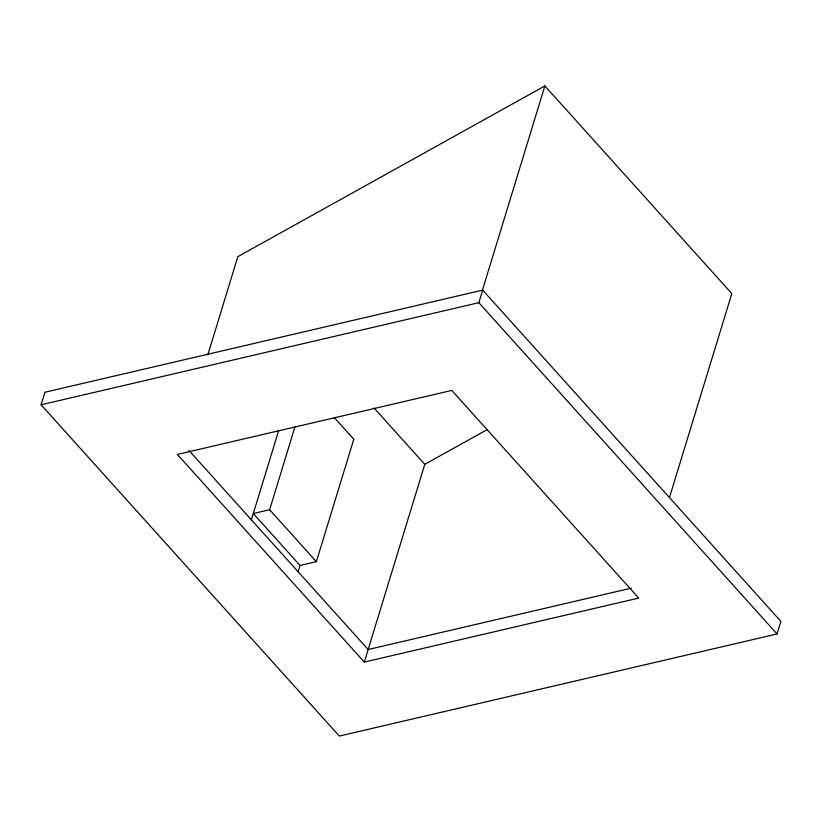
<?xml version="1.0" encoding="UTF-8"?>
<svg xmlns="http://www.w3.org/2000/svg" width="822" height="822" viewBox="0 0 822 822"><rect width="100%" height="100%" fill="white"/><g stroke="black" fill="none" stroke-linecap="round" stroke-linejoin="round"><path stroke-width="1.23" d="M41.1 404.794L44.943 392.238L482.689 290.125L780.9 621.391L777.057 633.947L339.311 736.06L41.1 404.794L478.846 302.681L482.689 290.125M207.832 354.796L237.835 256.67L544.873 85.94L731.816 293.598L669.56 497.218M251.378 519.812L278.75 430.296M298.109 571.732L300.03 565.454L316.367 561.642L269.637 509.732L295.077 426.484M316.367 561.642L353.799 439.225L334.246 417.514M364.31 662.09L177.377 454.432L451.781 390.419L638.725 598.077L364.31 662.09L424.779 464.338L487.528 429.444M482.247 290.772L544.873 85.94M269.637 509.732L253.299 513.534L300.03 565.454M631.337 588.141L368.153 649.534L188.916 450.425M478.846 302.681L777.057 633.947M374.185 408.133L424.779 464.338"/></g></svg>
